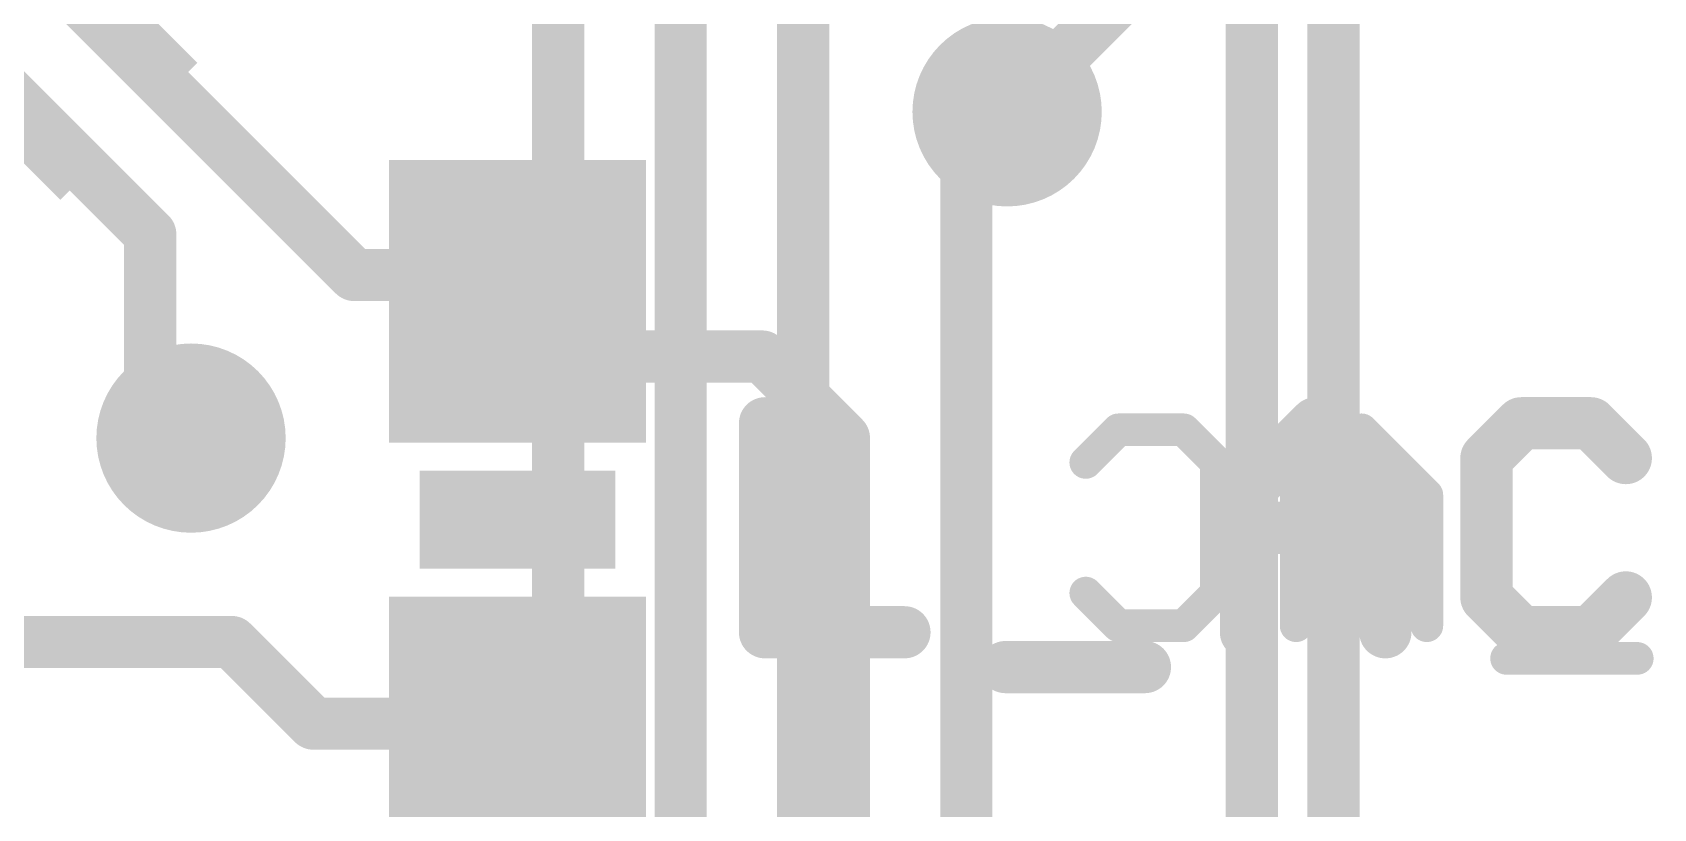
# Model space of a CAD drawing. Extents: x -17.9 to 25.5, y -0.1 to 79.8.
# Drawn here: x 15.73 to 22.04, y 30.78 to 33.81 of the extents above; entities that cross this region are included whole.
import ezdxf

# ---------------------------------------------------------------- set-up
doc = ezdxf.new("R2010")
doc.units = 0
for name, color, linetype in [('1', 12, 'CONTINUOUS'), ('16', 132, 'CONTINUOUS'), ('18', 110, 'CONTINUOUS'), ('21', 41, 'CONTINUOUS'), ('22', 40, 'CONTINUOUS')]:
    doc.layers.add(name, color=color, linetype=linetype)

# ---------------------------------------------------------------- blocks, each defined once
blk = doc.blocks.new('RECT')
blk.add_solid([(-0.5, -0.5), (0.5, -0.5), (-0.5, 0.5), (0.5, 0.5)])
blk = doc.blocks.new('ROUNDV')
at = {"const_width": 0.5}
blk.add_lwpolyline([(0, -0.25, 1), (0, 0.25, 1), (0, -0.25)], format="xyb", dxfattribs=at)

msp = doc.modelspace()

# ---------------------------------------------------------------- linework, layer by layer
at = {"layer": '1', "const_width": 0.2032}
for points in [[(15.882, 33.9655), (16.9863, 32.8612)], [(20.4788, 33.9725), (20.4788, 25.4)], [(15.5645, 33.648), (16.1925, 33.02)], [(19.3675, 33.3375), (19.5263, 33.4963)], [(19.3675, 29.21), (19.3675, 33.3375)], [(16.1925, 33.02), (16.1925, 32.385)], [(16.9863, 32.8612), (17.5188, 32.8612)], [(17.5188, 32.8612), (17.6212, 32.7587)], [(17.6212, 32.7587), (17.6212, 32.5438)], [(17.6212, 32.5438), (18.5738, 32.5438)], [(18.5738, 32.5438), (18.8912, 32.2263)], [(16.1925, 32.385), (16.3513, 32.2263)], [(18.8912, 32.2263), (18.8912, 30.48)], [(14.2875, 31.4325), (16.51, 31.4325)], [(16.51, 31.4325), (16.8275, 31.115)], [(16.8275, 31.115), (17.565, 31.115)], [(17.565, 31.115), (17.6212, 31.0587)]]:
    msp.add_lwpolyline(points, dxfattribs=at)
at = {"layer": '1', "const_width": 0.1016}
for points in [[(19.5622, 33.4603, 1), (19.4903, 33.5322)], [(19.4183, 33.3375, 1), (19.3167, 33.3375)], [(19.3316, 33.3734, 1), (19.4034, 33.3016)], [(16.2433, 33.02, 1), (16.1417, 33.02)], [(16.1566, 32.9841, 1), (16.2284, 33.0559)], [(16.9863, 32.9121, 1), (16.9863, 32.8104)], [(16.9503, 32.8253, 1), (17.0222, 32.8972)], [(17.5547, 32.8972, 1), (17.4828, 32.8253)], [(17.5188, 32.8104, 1), (17.5188, 32.9121)], [(17.672, 32.7587, 1), (17.5705, 32.7587)], [(17.5853, 32.7228, 1), (17.6572, 32.7947)], [(17.6212, 32.5946, 1), (17.6212, 32.493)], [(18.6097, 32.5797, 1), (18.5378, 32.5078)], [(18.5738, 32.493, 1), (18.5738, 32.5946)], [(17.5705, 32.5438, 1), (17.672, 32.5438)], [(16.2284, 32.4209, 1), (16.1566, 32.3491)], [(16.1417, 32.385, 1), (16.2433, 32.385)], [(16.3153, 32.1903, 1), (16.3872, 32.2622)], [(18.942, 32.2263, 1), (18.8405, 32.2263)], [(18.8553, 32.1903, 1), (18.9272, 32.2622)], [(16.5459, 31.4684, 1), (16.4741, 31.3966)], [(16.51, 31.3817, 1), (16.51, 31.4833)], [(16.8275, 31.1658, 1), (16.8275, 31.0642)], [(16.7916, 31.0791, 1), (16.8634, 31.1509)], [(17.6009, 31.1509, 1), (17.5291, 31.0791)], [(17.565, 31.0642, 1), (17.565, 31.1658)], [(17.5853, 31.0228, 1), (17.6572, 31.0947)]]:
    msp.add_lwpolyline(points, format="xyb", dxfattribs=at)
at = {"layer": '16', "const_width": 0.2032}
for points in [[(18.2563, 36.5125), (18.2563, 24.9238)], [(17.78, 36.3538), (17.78, 24.6063)], [(20.7963, 16.51), (20.7963, 35.7188)], [(18.7325, 25.5587), (18.7325, 34.7662)], [(19.5263, 33.4963), (20.0025, 33.9725)]]:
    msp.add_lwpolyline(points, dxfattribs=at)
at = {"layer": '16', "const_width": 0.1016}
msp.add_lwpolyline([(19.4903, 33.5322, 1), (19.5622, 33.4603)], format="xyb", dxfattribs=at)
at = {"layer": '21', "const_width": 0.2032}
for points in [[(18.5845, 32.2841), (18.5845, 31.4706)], [(20.4556, 32.0129), (20.7267, 32.2841)], [(20.7267, 32.2841), (20.9979, 32.0129)], [(21.5267, 32.2841), (21.3911, 32.1485)], [(21.7978, 32.2841), (21.5267, 32.2841)], [(21.9334, 32.1485), (21.7978, 32.2841)], [(21.3911, 32.1485), (21.3911, 31.6062)], [(20.4556, 31.4706), (20.4556, 32.0129)], [(20.9979, 32.0129), (20.9979, 31.4706)], [(20.4556, 31.8773), (20.9979, 31.8773)], [(21.3911, 31.6062), (21.5267, 31.4706)], [(21.7978, 31.4706), (21.9334, 31.6062)], [(18.5845, 31.4706), (19.1269, 31.4706)], [(21.5267, 31.4706), (21.7978, 31.4706)], [(19.52, 31.335), (20.0624, 31.335)]]:
    msp.add_lwpolyline(points, dxfattribs=at)
at = {"layer": '21', "const_width": 0.1016}
for points in [[(18.6353, 32.2841, 1), (18.5337, 32.2841)], [(20.7626, 32.32, 1), (20.6908, 32.2482)], [(20.7626, 32.2482, 1), (20.6908, 32.32)], [(21.5267, 32.3349, 1), (21.5267, 32.2333)], [(21.5626, 32.2482, 1), (21.4907, 32.32)], [(21.8337, 32.32, 1), (21.7619, 32.2482)], [(21.7978, 32.2333, 1), (21.7978, 32.3349)], [(21.4419, 32.1485, 1), (21.3403, 32.1485)], [(21.3552, 32.1844, 1), (21.427, 32.1126)], [(21.8975, 32.1126, 1), (21.9693, 32.1844)], [(20.5064, 32.0129, 1), (20.4048, 32.0129)], [(21.0487, 32.0129, 1), (20.9471, 32.0129)], [(20.4196, 32.0488, 1), (20.4915, 31.977)], [(20.962, 31.977, 1), (21.0338, 32.0488)], [(20.4556, 31.9281, 1), (20.4556, 31.8265)], [(20.9979, 31.8265, 1), (20.9979, 31.9281)], [(21.427, 31.6421, 1), (21.3552, 31.5703)], [(21.9693, 31.5703, 1), (21.8975, 31.6421)], [(21.3403, 31.6062, 1), (21.4419, 31.6062)], [(18.5845, 31.5214, 1), (18.5845, 31.4198)], [(19.1269, 31.4198, 1), (19.1269, 31.5214)], [(21.5267, 31.5214, 1), (21.5267, 31.4198)], [(21.4907, 31.4347, 1), (21.5626, 31.5065)], [(21.7619, 31.5065, 1), (21.8337, 31.4347)], [(21.7978, 31.4198, 1), (21.7978, 31.5214)], [(18.5337, 31.4706, 1), (18.6353, 31.4706)], [(20.4048, 31.4706, 1), (20.5064, 31.4706)], [(20.9471, 31.4706, 1), (21.0487, 31.4706)], [(19.52, 31.3858, 1), (19.52, 31.2842)], [(20.0624, 31.2842, 1), (20.0624, 31.3858)]]:
    msp.add_lwpolyline(points, format="xyb", dxfattribs=at)
at = {"layer": '22', "const_width": 0.127}
for points in [[(19.8323, 32.1315), (19.9594, 32.2587)], [(19.9594, 32.2587), (20.2137, 32.2587)], [(20.2137, 32.2587), (20.3408, 32.1315)], [(20.9051, 32.2587), (20.6509, 32.0044)], [(21.1593, 32.0044), (20.9051, 32.2587)], [(20.3408, 32.1315), (20.3408, 31.6231)], [(20.6509, 32.0044), (20.6509, 31.496)], [(21.1593, 31.496), (21.1593, 32.0044)], [(21.1593, 31.8773), (20.6509, 31.8773)], [(19.9594, 31.496), (19.8323, 31.6231)], [(20.3408, 31.6231), (20.2137, 31.496)], [(20.2137, 31.496), (19.9594, 31.496)], [(21.9779, 31.3689), (21.4695, 31.3689)]]:
    msp.add_lwpolyline(points, dxfattribs=at)
at = {"layer": '22', "const_width": 0.0635}
for points in [[(19.9594, 32.2904, 1), (19.9594, 32.2269)], [(19.9819, 32.2362, 1), (19.937, 32.2811)], [(20.2361, 32.2811, 1), (20.1912, 32.2362)], [(20.2137, 32.2269, 1), (20.2137, 32.2904)], [(20.9276, 32.2811, 1), (20.8827, 32.2362)], [(20.9276, 32.2362, 1), (20.8827, 32.2811)], [(19.8099, 32.154, 1), (19.8548, 32.1091)], [(20.3725, 32.1315, 1), (20.309, 32.1315)], [(20.3183, 32.1091, 1), (20.3632, 32.154)], [(20.6827, 32.0044, 1), (20.6192, 32.0044)], [(20.6285, 32.0269, 1), (20.6734, 31.982)], [(21.1911, 32.0044, 1), (21.1276, 32.0044)], [(21.1369, 31.982, 1), (21.1818, 32.0269)], [(20.6509, 31.9091, 1), (20.6509, 31.8456)], [(21.1593, 31.8456, 1), (21.1593, 31.9091)], [(19.8548, 31.6456, 1), (19.8099, 31.6007)], [(20.3632, 31.6007, 1), (20.3183, 31.6456)], [(20.309, 31.6231, 1), (20.3725, 31.6231)], [(19.9594, 31.5278, 1), (19.9594, 31.4643)], [(19.937, 31.4735, 1), (19.9819, 31.5185)], [(20.1912, 31.5185, 1), (20.2361, 31.4735)], [(20.2137, 31.4643, 1), (20.2137, 31.5278)], [(20.6192, 31.496, 1), (20.6827, 31.496)], [(21.1276, 31.496, 1), (21.1911, 31.496)], [(21.4695, 31.4006, 1), (21.4695, 31.3371)], [(21.9779, 31.3371, 1), (21.9779, 31.4006)]]:
    msp.add_lwpolyline(points, format="xyb", dxfattribs=at)

# ---------------------------------------------------------------- block references
at = {"layer": '1', "xscale": 1.143, "yscale": 0.254, "rotation": 315}
for p in [(15.882, 34.0016), (15.5284, 33.648)]:
    msp.add_blockref('RECT', p, dxfattribs=at)
at = {"layer": '1', "xscale": 1.1, "rotation": 270}
for p in [(17.6212, 32.7587), (17.6212, 31.0587)]:
    msp.add_blockref('RECT', p, dxfattribs=at)
at = {"layer": '18', "xscale": 0.7366, "yscale": 0.7366}
for p in [(19.5263, 33.4963), (19.5263, 33.4963), (16.3513, 32.2263), (16.3513, 32.2263)]:
    msp.add_blockref('ROUNDV', p, dxfattribs=at)
at = {"layer": '21', "xscale": 0.381, "yscale": 0.762, "rotation": 270}
msp.add_blockref('RECT', (17.6212, 31.9088), dxfattribs=at)

doc.saveas('drawing.dxf')
